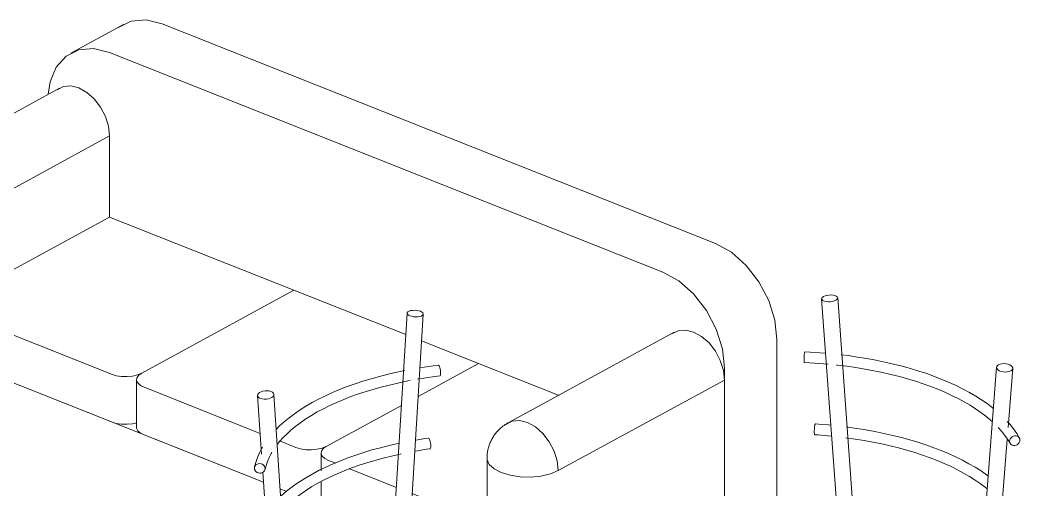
# Model space of a CAD drawing. Header units: millimetres. Extents: x -44545 to 51785, y -22696 to 32686.
# Drawn here: x -2461 to -605, y 7247 to 8118 of the extents above; entities that cross this region are included whole.
import ezdxf

# ---------------------------------------------------------------- set-up
doc = ezdxf.new("R2010")
doc.units = ezdxf.units.MM
doc.layers.add('A-GENM', color=13, linetype='Continuous', lineweight=9)
doc.layers.add('I-FURN-PNLS', color=30, linetype='Continuous', lineweight=9)

# ---------------------------------------------------------------- blocks, each defined once
blk = doc.blocks.new('Sofa Three Seater - 1650 x 700 mm-V90-3D Section 3')
at = {"layer": 'A-GENM'}
for p, q in [((-2268.8, 8109.2), (-2366.2, 8056.2)), ((-2197, 8110.3), (-1170.3, 7702.6)), ((-1267.7, 7649.5), (-2294.4, 8057.2)), ((-2387.3, 7990.8), (-2695.8, 7822.8)), ((-2602.8, 7734.3), (-2294.4, 7902.3)), ((-2294.4, 7902.3), (-2602.8, 7734.3)), ((-2294.4, 7751.8), (-2294.4, 7902.3)), ((-2734.9, 7756.9), (-2734.9, 7270.1)), ((-2294.4, 7751.8), (-2576.9, 7598)), ((-1952.2, 7615.9), (-2294.4, 7751.8)), ((-1952.2, 7615.9), (-2234.6, 7462)), ((-2234.6, 7462), (-1952.2, 7615.9)), ((-1744.7, 7533.5), (-1952.2, 7615.9)), ((-2586.4, 7585.9), (-2586.4, 7497.4)), ((-2572.4, 7571.7), (-2291, 7460)), ((-1246.6, 7537.8), (-1555, 7369.8)), ((-1609.9, 7480), (-1715.7, 7522)), ((-1056.2, 7524.5), (-1056.2, 7190.7)), ((-2586.3, 7504.3), (-2602.8, 7495.3)), ((-2602.8, 7495.3), (-2008.9, 7259.4)), ((-2602.8, 7495.3), (-2602.8, 7247.4)), ((-2291, 7371.5), (-2572.4, 7483.2)), ((-1609.9, 7480), (-1722, 7418.9)), ((-1722, 7418.9), (-1609.9, 7480)), ((-1460.4, 7420.6), (-1609.9, 7480)), ((-1153.6, 7205.1), (-1153.6, 7471.4)), ((-2244.2, 7450), (-2244.2, 7361.4)), ((-1462.1, 7281.3), (-1153.6, 7449.3)), ((-1462.1, 7281.3), (-1153.6, 7449.3)), ((-1153.6, 7205.1), (-1153.6, 7449.3)), ((-2230.2, 7435.8), (-2014.9, 7350.3)), ((-1752.9, 7402.2), (-1892.4, 7326.1)), ((-1892.4, 7326.1), (-1752.9, 7402.2)), ((-2008.9, 7259.4), (-2230.2, 7347.3)), ((-1979, 7336.1), (-1948.8, 7324.1)), ((-1902, 7314.1), (-1902, 7280.9)), ((-1888, 7299.9), (-1874.7, 7294.7)), ((-1594.1, 7303.9), (-1594.1, 7173.5)), ((-1849.1, 7284.5), (-1762.3, 7250)), ((-1902, 7260.9), (-1902, 7225.5)), ((-1991.8, 7004.7), (-2602.8, 7247.4)), ((-1965.4, 7242.2), (-1978.4, 7247.3)), ((-1978.4, 7247.3), (-1965.4, 7242.2)), ((-1733.2, 7238.5), (-1606.6, 7188.2)), ((-1944.9, 7234), (-1816.9, 7183.2)), ((-1901.9, 7224.4), (-1902, 7225.5)), ((-1816.9, 7183.2), (-1888, 7211.4)), ((-1153.6, 7004.1), (-1153.6, 7205.1)), ((-1153.6, 7004.1), (-1153.6, 7205.1)), ((-1056.2, 7189), (-1056.2, 7057.2)), ((-1767.7, 7163.6), (-1787.5, 7171.5)), ((-1787.5, 7171.5), (-1767.7, 7163.6)), ((-1594.1, 7173.5), (-1594.1, 7050.6)), ((-1699.6, 7136.6), (-1738.6, 7152.1)), ((-1738.6, 7152.1), (-1699.6, 7136.6)), ((-1606.6, 7099.6), (-1699.6, 7136.6)), ((-1699.6, 7136.6), (-1593.9, 7094.6)), ((-1594.1, 7020.7), (-1594.1, 7008)), ((-1953.6, 6989.6), (-1961.1, 6992.6)), ((-1110, 6986.2), (-1153.6, 6962.4)), ((-1153.6, 6962.4), (-1160.7, 6958.6)), ((-1153.6, 6962.4), (-1153.6, 6972.1)), ((-1153.6, 6962.4), (-1153.6, 6972.1)), ((-1366.4, 6846.5), (-1462.1, 6794.4)), ((-1594.1, 6831.8), (-1594.1, 6829))]:
    blk.add_line(p, q, dxfattribs=at)
for points in [[(-2277.7, 8103.4, 0), (-2254.1, 8115.2, 0), (-2226.5, 8117.5, 0), (-2197, 8110.3, 0)], [(-2294.4, 8057.2, 0), (-2323.9, 8064.4, 0), (-2351.5, 8062.1, 0), (-2375.1, 8050.4, 0), (-2393.2, 8030.1, 0), (-2404.6, 8002.6, 0), (-2408.1, 7980, 0)], [(-2391.8, 7987.9, 0), (-2380, 7993.8, 0), (-2366.2, 7995, 0), (-2351.5, 7991.4, 0), (-2336.7, 7983.2, 0), (-2322.9, 7971.1, 0), (-2311.1, 7955.9, 0), (-2302.1, 7938.6, 0), (-2296.4, 7920.3, 0), (-2294.4, 7902.3, 0)], [(-2695.8, 7822.8, 0), (-2698.4, 7821.3, 0), (-2700.9, 7819.7, 0), (-2703.3, 7818.1, 0), (-2705.4, 7816.5, 0), (-2707.5, 7814.9, 0), (-2709.4, 7813.3, 0), (-2711.2, 7811.7, 0), (-2712.8, 7810.1, 0), (-2714.4, 7808.5, 0), (-2715.9, 7806.9, 0), (-2717.2, 7805.3, 0), (-2718.5, 7803.7, 0), (-2719.7, 7802.1, 0), (-2720.9, 7800.6, 0), (-2722, 7799, 0), (-2723, 7797.4, 0), (-2724, 7795.9, 0), (-2724.9, 7794.3, 0), (-2725.8, 7792.8, 0), (-2726.6, 7791.2, 0), (-2727.4, 7789.6, 0), (-2728.1, 7788.1, 0), (-2728.8, 7786.5, 0), (-2729.5, 7784.9, 0), (-2730.1, 7783.3, 0), (-2730.7, 7781.6, 0), (-2731.2, 7780, 0), (-2731.8, 7778.3, 0), (-2732.2, 7776.6, 0), (-2732.7, 7774.9, 0), (-2733.1, 7773.2, 0), (-2733.5, 7771.4, 0), (-2733.8, 7769.6, 0), (-2734.1, 7767.7, 0), (-2734.4, 7765.8, 0), (-2734.6, 7763.8, 0), (-2734.7, 7761.8, 0), (-2734.8, 7759.7, 0), (-2734.9, 7757.5, 0), (-2734.9, 7756.9, 0)], [(-2700.2, 7819.9, 0), (-2688.4, 7825.8, 0), (-2674.6, 7826.9, 0), (-2659.9, 7823.3, 0), (-2645.1, 7815.2, 0), (-2631.4, 7803.1, 0), (-2619.5, 7787.9, 0), (-2610.5, 7770.5, 0), (-2604.8, 7752.3, 0), (-2602.8, 7734.3, 0)], [(-2602.8, 7734.3, 0), (-2604.8, 7752.3, 0), (-2610.5, 7770.5, 0), (-2619.5, 7787.9, 0), (-2631.4, 7803.1, 0), (-2645.1, 7815.2, 0), (-2659.9, 7823.3, 0), (-2674.6, 7826.9, 0), (-2688.4, 7825.8, 0), (-2700.2, 7819.9, 0)], [(-2734.7, 7759.5, 0), (-2734.6, 7754.2, 0), (-2730.6, 7745.3, 0), (-2721.7, 7737.2, 0), (-2708.6, 7730.4, 0), (-2692.2, 7725.5, 0), (-2673.5, 7722.6, 0), (-2654, 7722.2, 0), (-2634.8, 7724.1, 0), (-2617.4, 7728.2, 0), (-2602.8, 7734.3, 0)], [(-2602.8, 7734.3, 0), (-2617.4, 7728.2, 0), (-2634.8, 7724.1, 0), (-2654, 7722.2, 0), (-2673.5, 7722.6, 0), (-2692.2, 7725.5, 0), (-2708.6, 7730.4, 0), (-2721.7, 7737.2, 0), (-2730.6, 7745.3, 0), (-2734.6, 7754.2, 0), (-2734.7, 7759.5, 0)], [(-1170.3, 7702.6, 0), (-1140.8, 7686.3, 0), (-1113.3, 7662.1, 0), (-1089.7, 7631.6, 0), (-1071.5, 7596.9, 0), (-1060.1, 7560.4, 0), (-1056.2, 7524.5, 0)], [(-1153.6, 7471.4, 0), (-1157.5, 7507.3, 0), (-1168.9, 7543.9, 0), (-1187.1, 7578.6, 0), (-1210.7, 7609.1, 0), (-1238.2, 7633.3, 0), (-1267.7, 7649.5, 0)], [(-2576.9, 7598, 0), (-2582.6, 7593.9, 0), (-2585.8, 7589.3, 0), (-2586.3, 7584.4, 0), (-2584.1, 7579.7, 0), (-2579.4, 7575.3, 0), (-2572.4, 7571.7, 0)], [(-1251, 7534.9, 0), (-1239.2, 7540.8, 0), (-1225.4, 7541.9, 0), (-1210.7, 7538.3, 0), (-1195.9, 7530.2, 0), (-1182.2, 7518.1, 0), (-1170.3, 7502.9, 0), (-1161.3, 7485.5, 0), (-1155.6, 7467.2, 0), (-1153.6, 7449.3, 0)], [(-2572.4, 7483.2, 0), (-2579.4, 7486.8, 0), (-2584.1, 7491.1, 0), (-2586.3, 7495.9, 0), (-2586.4, 7497.3, 0)], [(-2291, 7460, 0), (-2282.3, 7457.3, 0), (-2272.3, 7455.8, 0), (-2261.9, 7455.6, 0), (-2251.7, 7456.6, 0), (-2242.4, 7458.8, 0), (-2234.6, 7462, 0)], [(-2234.6, 7462, 0), (-2240.3, 7458, 0), (-2243.5, 7453.4, 0), (-2244.1, 7448.5, 0), (-2241.9, 7443.8, 0), (-2237.2, 7439.4, 0), (-2230.2, 7435.8, 0)], [(-2244, 7369.8, 0), (-2251.7, 7368.1, 0), (-2261.9, 7367.1, 0), (-2272.3, 7367.3, 0), (-2282.3, 7368.8, 0), (-2291, 7371.5, 0)], [(-1555, 7369.8, 0), (-1557.7, 7368.2, 0), (-1560.2, 7366.7, 0), (-1562.5, 7365.1, 0), (-1564.7, 7363.5, 0), (-1566.7, 7361.9, 0), (-1568.6, 7360.3, 0), (-1570.4, 7358.7, 0), (-1572, 7357, 0), (-1573.6, 7355.4, 0), (-1575.1, 7353.8, 0), (-1576.5, 7352.2, 0), (-1577.8, 7350.7, 0), (-1579, 7349.1, 0), (-1580.1, 7347.5, 0), (-1581.2, 7346, 0), (-1582.2, 7344.4, 0), (-1583.2, 7342.8, 0), (-1584.1, 7341.3, 0), (-1585, 7339.7, 0), (-1585.8, 7338.2, 0), (-1586.6, 7336.6, 0), (-1587.3, 7335, 0), (-1588, 7333.4, 0), (-1588.7, 7331.8, 0), (-1589.3, 7330.2, 0), (-1589.9, 7328.6, 0), (-1590.5, 7327, 0), (-1591, 7325.3, 0), (-1591.5, 7323.6, 0), (-1591.9, 7321.9, 0), (-1592.3, 7320.1, 0), (-1592.7, 7318.3, 0), (-1593, 7316.5, 0), (-1593.3, 7314.6, 0), (-1593.6, 7312.7, 0), (-1593.8, 7310.8, 0), (-1593.9, 7308.7, 0), (-1594.1, 7306.7, 0), (-1594.1, 7304.5, 0), (-1594.1, 7303.9, 0)], [(-1559.4, 7366.9, 0), (-1547.6, 7372.7, 0), (-1533.9, 7373.9, 0), (-1519.1, 7370.3, 0), (-1504.3, 7362.2, 0), (-1490.6, 7350.1, 0), (-1478.8, 7334.8, 0), (-1469.7, 7317.5, 0), (-1464, 7299.2, 0), (-1462.1, 7281.3, 0)], [(-1462.1, 7281.3, 0), (-1464, 7299.2, 0), (-1469.7, 7317.5, 0), (-1478.8, 7334.8, 0), (-1490.6, 7350.1, 0), (-1504.3, 7362.2, 0), (-1519.1, 7370.3, 0), (-1533.9, 7373.9, 0), (-1547.6, 7372.7, 0), (-1559.4, 7366.9, 0)], [(-2230.2, 7347.3, 0), (-2237.2, 7350.9, 0), (-2241.9, 7355.2, 0), (-2244.1, 7360, 0), (-2244.2, 7361.4, 0)], [(-1948.8, 7324.1, 0), (-1940, 7321.4, 0), (-1930.1, 7319.9, 0), (-1919.7, 7319.7, 0), (-1909.5, 7320.7, 0), (-1900.2, 7322.9, 0), (-1892.4, 7326.1, 0)], [(-1892.4, 7326.1, 0), (-1898.1, 7322.1, 0), (-1901.3, 7317.4, 0), (-1901.9, 7312.6, 0), (-1899.7, 7307.8, 0), (-1894.9, 7303.5, 0), (-1888, 7299.9, 0)], [(-1593.9, 7306.5, 0), (-1593.9, 7301.2, 0), (-1589.8, 7292.3, 0), (-1580.9, 7284.2, 0), (-1567.8, 7277.4, 0), (-1551.4, 7272.4, 0), (-1532.8, 7269.6, 0), (-1513.2, 7269.1, 0), (-1494.1, 7271, 0), (-1476.6, 7275.2, 0), (-1462.1, 7281.3, 0)], [(-1462.1, 7281.3, 0), (-1476.6, 7275.2, 0), (-1494.1, 7271, 0), (-1513.2, 7269.1, 0), (-1532.8, 7269.6, 0), (-1551.4, 7272.4, 0), (-1567.8, 7277.4, 0), (-1580.9, 7284.2, 0), (-1589.8, 7292.3, 0), (-1593.9, 7301.2, 0), (-1593.9, 7306.5, 0)], [(-2602.8, 7247.4, 0), (-2617.4, 7241.3, 0), (-2634.8, 7237.2, 0), (-2654, 7235.3, 0), (-2673.5, 7235.8, 0), (-2692.2, 7238.6, 0), (-2708.6, 7243.5, 0), (-2721.7, 7250.3, 0), (-2730.6, 7258.4, 0), (-2734.6, 7267.3, 0), (-2734.9, 7270.1, 0)], [(-1901.8, 7233.9, 0), (-1909.5, 7232.2, 0), (-1919.7, 7231.1, 0), (-1930.1, 7231.4, 0), (-1940, 7232.9, 0), (-1944.7, 7234.1, 0)], [(-1888, 7211.4, 0), (-1894.9, 7215, 0), (-1899.7, 7219.3, 0), (-1901.9, 7224.1, 0)], [(-1606.6, 7188.2, 0), (-1597.8, 7185.5, 0), (-1594, 7184.8, 0)], [(-1594, 7096.3, 0), (-1597.8, 7097, 0), (-1606.6, 7099.6, 0)], [(-1555.9, 6786.6, 0), (-1567.8, 6790.5, 0), (-1580.9, 6797.3, 0), (-1589.8, 6805.4, 0), (-1592, 6808.8, 0)], [(-1462.1, 6794.4, 0), (-1476.6, 6788.3, 0), (-1494.1, 6784.2, 0), (-1499.4, 6783.4, 0)]]:
    blk.add_polyline3d(points, dxfattribs=at)
blk = doc.blocks.new('Table Dining 4 Seater-Circular - 1200 mm dia-V94-3D Section 3')
at = {"layer": 'I-FURN-PNLS'}
for p, q in [((-973.5, 7599.8), (-941.4, 7160.6)), ((-910.6, 7150), (-943.5, 7602)), ((-1742.3, 7573.6), (-1771.8, 7098.3)), ((-1740.6, 7117.3), (-1712.4, 7571.7)), ((-648.7, 7473.1), (-687.9, 6967)), ((-627.3, 7361), (-618.8, 7470.7)), ((-1960.3, 6980.5), (-1989.7, 7422.6)), ((-2019.6, 7420.6), (-2012.3, 7311.5)), ((-637.5, 7229.6), (-628.9, 7339.7)), ((-2010.1, 7278), (-2003.8, 7183.3))]:
    blk.add_line(p, q, dxfattribs=at)
for points in [[(-947.1, 7597.5, 0), (-945, 7599, 0), (-943.8, 7600.6, 0), (-943.6, 7602.2, 0), (-944.4, 7603.8, 0), (-946.2, 7605.1, 0), (-948.8, 7606.2, 0), (-952, 7606.9, 0), (-955.8, 7607.1, 0), (-959.7, 7607, 0), (-963.5, 7606.4, 0), (-967, 7605.5, 0), (-969.9, 7604.2, 0)], [(-969.9, 7604.2, 0), (-972, 7602.7, 0), (-973.2, 7601.1, 0), (-973.4, 7599.5, 0), (-972.6, 7597.9, 0), (-970.9, 7596.6, 0), (-968.2, 7595.6, 0), (-965, 7594.9, 0), (-961.3, 7594.6, 0), (-957.4, 7594.7, 0), (-953.5, 7595.3, 0), (-950.1, 7596.2, 0), (-947.1, 7597.5, 0)], [(-1717.7, 7576.8, 0), (-1720.9, 7577.8, 0), (-1724.7, 7578.5, 0), (-1728.6, 7578.8, 0), (-1732.4, 7578.6, 0), (-1735.9, 7578.1, 0), (-1738.8, 7577.2, 0), (-1740.9, 7576, 0), (-1742.1, 7574.5, 0), (-1742.3, 7572.9, 0), (-1741.5, 7571.3, 0), (-1739.7, 7569.8, 0), (-1737.1, 7568.5, 0)], [(-1737.1, 7568.5, 0), (-1733.8, 7567.5, 0), (-1730.1, 7566.8, 0), (-1726.2, 7566.5, 0), (-1722.3, 7566.7, 0), (-1718.8, 7567.2, 0), (-1715.9, 7568.1, 0), (-1713.8, 7569.4, 0), (-1712.6, 7570.8, 0), (-1712.4, 7572.4, 0), (-1713.2, 7574, 0), (-1715, 7575.5, 0), (-1717.7, 7576.8, 0)], [(-1005.9, 7486.9, 0), (-1005.9, 7489.4, 0), (-1005.8, 7492, 0), (-1005.6, 7494.6, 0), (-1005.4, 7496.9, 0), (-1005.2, 7498.9, 0), (-1005, 7500.4, 0), (-1004.7, 7501.3, 0), (-1004.5, 7501.6, 0)], [(-965.4, 7499, 0), (-976.9, 7499.9, 0), (-994.8, 7501.1, 0), (-1004.5, 7501.6, 0)], [(-654.4, 7396.4, 0), (-656.6, 7398.2, 0), (-666.3, 7405.5, 0), (-676.6, 7412.6, 0), (-687.5, 7419.5, 0), (-699, 7426.2, 0), (-711, 7432.6, 0), (-723.5, 7438.9, 0), (-736.5, 7444.8, 0), (-750, 7450.5, 0), (-764, 7456, 0), (-778.4, 7461.1, 0), (-793.2, 7466, 0), (-808.4, 7470.6, 0), (-824, 7475, 0), (-839.9, 7479, 0), (-856.2, 7482.7, 0), (-872.7, 7486.1, 0), (-889.6, 7489.2, 0), (-906.6, 7492, 0), (-923.9, 7494.5, 0), (-937.3, 7496.1, 0)], [(-1719, 7471.7, 0), (-1710.6, 7473, 0), (-1693.3, 7475.5, 0), (-1683.8, 7476.6, 0)], [(-1005.4, 7481.6, 0), (-1005.6, 7482, 0), (-1005.8, 7483.1, 0), (-1005.9, 7484.8, 0), (-1005.9, 7486.9, 0)], [(-960.9, 7478.5, 0), (-978.3, 7480, 0), (-995.9, 7481.1, 0), (-1005.4, 7481.6, 0)], [(-656.3, 7371.6, 0), (-660.5, 7375.5, 0), (-668.9, 7382.4, 0), (-678, 7389.3, 0), (-687.7, 7395.9, 0), (-697.9, 7402.4, 0), (-708.8, 7408.7, 0), (-720.2, 7414.9, 0), (-732.1, 7420.8, 0), (-744.6, 7426.5, 0), (-757.5, 7432, 0), (-771, 7437.2, 0), (-784.9, 7442.2, 0), (-799.2, 7447, 0), (-814, 7451.4, 0), (-829.1, 7455.6, 0), (-844.6, 7459.5, 0), (-860.4, 7463.2, 0), (-876.6, 7466.5, 0), (-893, 7469.5, 0), (-909.7, 7472.3, 0), (-926.6, 7474.7, 0), (-943.7, 7476.8, 0), (-945.7, 7477, 0)], [(-645.1, 7477.6, 0), (-647.2, 7476, 0), (-648.5, 7474.2, 0), (-648.7, 7472.2, 0), (-647.9, 7470.1, 0), (-646.1, 7468.2, 0), (-643.5, 7466.6, 0), (-640.2, 7465.3, 0), (-636.5, 7464.5, 0), (-632.6, 7464.1, 0), (-628.8, 7464.3, 0), (-625.3, 7465, 0), (-622.4, 7466.2, 0)], [(-622.4, 7466.2, 0), (-620.2, 7467.8, 0), (-619, 7469.6, 0), (-618.8, 7471.6, 0), (-619.6, 7473.7, 0), (-621.4, 7475.6, 0), (-624, 7477.2, 0), (-627.3, 7478.5, 0), (-631, 7479.3, 0), (-634.9, 7479.7, 0), (-638.7, 7479.5, 0), (-642.2, 7478.7, 0), (-645.1, 7477.6, 0)], [(-1985.4, 7357.7, 0), (-1978.9, 7364.2, 0), (-1970.4, 7371.9, 0), (-1961.2, 7379.4, 0), (-1951.4, 7386.8, 0), (-1941, 7393.9, 0), (-1930.1, 7400.8, 0), (-1918.6, 7407.4, 0), (-1906.6, 7413.9, 0), (-1894, 7420.1, 0), (-1881, 7426, 0), (-1867.5, 7431.7, 0), (-1853.5, 7437.1, 0), (-1839, 7442.3, 0), (-1824.2, 7447.2, 0), (-1809, 7451.7, 0), (-1793.4, 7456.1, 0), (-1777.4, 7460.1, 0), (-1761.1, 7463.8, 0), (-1746.5, 7466.8, 0)], [(-1683.9, 7476.6, 0), (-1683.3, 7476.4, 0), (-1682.6, 7475.6, 0), (-1682, 7474.1, 0), (-1681.4, 7472.1, 0), (-1680.9, 7469.8, 0), (-1680.5, 7467.2, 0), (-1680.2, 7464.7, 0), (-1680.1, 7462.2, 0)], [(-1680.1, 7462.2, 0), (-1680.2, 7460.1, 0), (-1680.5, 7458.4, 0), (-1680.9, 7457.3, 0), (-1681.4, 7456.8, 0)], [(-1983.5, 7329.4, 0), (-1978.8, 7335.3, 0), (-1972.3, 7342.5, 0), (-1965.1, 7349.7, 0), (-1957.3, 7356.8, 0), (-1948.9, 7363.7, 0), (-1939.8, 7370.5, 0), (-1930.1, 7377.2, 0), (-1919.8, 7383.7, 0), (-1908.9, 7390, 0), (-1897.4, 7396.1, 0), (-1885.5, 7402, 0), (-1873, 7407.7, 0), (-1860, 7413.2, 0), (-1846.5, 7418.4, 0), (-1832.6, 7423.4, 0), (-1818.2, 7428.1, 0), (-1803.4, 7432.5, 0), (-1788.3, 7436.7, 0), (-1772.7, 7440.6, 0), (-1756.9, 7444.2, 0), (-1740.7, 7447.5, 0), (-1736.4, 7448.3, 0)], [(-1722.8, 7450.8, 0), (-1707.6, 7453.2, 0), (-1690.7, 7455.6, 0), (-1681.4, 7456.8, 0)], [(-1994.9, 7428, 0), (-1998.2, 7429, 0), (-2001.9, 7429.4, 0), (-2005.8, 7429.4, 0), (-2009.7, 7428.7, 0), (-2013.1, 7427.6, 0), (-2016, 7426.1, 0), (-2018.2, 7424.3, 0), (-2019.4, 7422.3, 0), (-2019.6, 7420.2, 0), (-2018.7, 7418.3, 0), (-2017, 7416.5, 0), (-2014.3, 7415.2, 0)], [(-2014.3, 7415.2, 0), (-2011.1, 7414.2, 0), (-2007.3, 7413.8, 0), (-2003.4, 7413.8, 0), (-1999.6, 7414.5, 0), (-1996.1, 7415.6, 0), (-1993.2, 7417.1, 0), (-1991.1, 7418.9, 0), (-1989.9, 7420.9, 0), (-1989.7, 7423, 0), (-1990.5, 7424.9, 0), (-1992.3, 7426.7, 0), (-1994.9, 7428, 0)], [(-987, 7353.1, 0), (-986.9, 7355.6, 0), (-986.8, 7358.2, 0), (-986.6, 7360.7, 0), (-986.3, 7363.1, 0), (-986, 7365.1, 0), (-985.6, 7366.6, 0), (-985.2, 7367.5, 0), (-984.9, 7367.7, 0)], [(-956.3, 7365.4, 0), (-960.7, 7365.8, 0), (-978.5, 7367.3, 0), (-984.9, 7367.7, 0)], [(-606.2, 7341.6, 0), (-611.4, 7350.1, 0), (-617.3, 7358.6, 0), (-623.8, 7366.9, 0), (-628.9, 7372.5, 0)], [(-986.3, 7347.8, 0), (-986.6, 7348.2, 0), (-986.8, 7349.3, 0), (-986.9, 7351, 0), (-987, 7353.1, 0)], [(-954.8, 7345.1, 0), (-962.5, 7345.9, 0), (-979.9, 7347.3, 0), (-986.2, 7347.7, 0)], [(-664.2, 7271.1, 0), (-667.2, 7273.4, 0), (-677.6, 7280.5, 0), (-688.6, 7287.3, 0), (-700.1, 7294, 0), (-712.1, 7300.4, 0), (-724.7, 7306.6, 0), (-737.7, 7312.6, 0), (-751.3, 7318.2, 0), (-765.3, 7323.7, 0), (-779.7, 7328.8, 0), (-794.6, 7333.7, 0), (-809.8, 7338.3, 0), (-825.4, 7342.6, 0), (-841.4, 7346.6, 0), (-857.7, 7350.3, 0), (-874.3, 7353.6, 0), (-891.1, 7356.7, 0), (-908.2, 7359.5, 0), (-925.5, 7361.9, 0), (-927.2, 7362.1, 0)], [(-623.7, 7331.8, 0), (-628.2, 7339.3, 0), (-633.3, 7346.6, 0), (-639.1, 7354, 0), (-645.6, 7361.2, 0)], [(-1977.4, 7232.8, 0), (-1969.6, 7239.8, 0), (-1960.3, 7247.3, 0), (-1950.5, 7254.6, 0), (-1940.1, 7261.7, 0), (-1929.1, 7268.6, 0), (-1917.5, 7275.2, 0), (-1905.5, 7281.7, 0), (-1892.9, 7287.8, 0), (-1879.8, 7293.8, 0), (-1866.2, 7299.4, 0), (-1852.2, 7304.8, 0), (-1837.7, 7309.9, 0), (-1822.8, 7314.8, 0), (-1807.6, 7319.4, 0), (-1791.9, 7323.6, 0), (-1775.9, 7327.6, 0), (-1759.6, 7331.3, 0), (-1756.8, 7331.9, 0)], [(-1726.2, 7337.7, 0), (-1709.1, 7340.5, 0), (-1702.8, 7341.4, 0)], [(-1702.9, 7341.4, 0), (-1702.2, 7341.2, 0), (-1701.4, 7340.3, 0), (-1700.7, 7338.9, 0), (-1699.9, 7336.9, 0), (-1699.3, 7334.6, 0), (-1698.9, 7332, 0), (-1698.6, 7329.5, 0), (-1698.5, 7327, 0)], [(-666.1, 7247.3, 0), (-669.7, 7250.3, 0), (-678.9, 7257.1, 0), (-688.6, 7263.7, 0), (-698.9, 7270.2, 0), (-709.8, 7276.5, 0), (-721.2, 7282.6, 0), (-733.2, 7288.5, 0), (-745.7, 7294.2, 0), (-758.7, 7299.7, 0), (-772.2, 7304.9, 0), (-786.2, 7309.9, 0), (-800.6, 7314.6, 0), (-815.3, 7319, 0), (-830.5, 7323.2, 0), (-846, 7327.1, 0), (-861.9, 7330.7, 0), (-878.1, 7334, 0), (-894.5, 7337, 0), (-911.2, 7339.7, 0), (-928.1, 7342.1, 0)], [(-605.3, 7337.9, 0), (-605.6, 7340.1, 0), (-606.6, 7342.1, 0), (-608.1, 7343.8, 0), (-610.1, 7344.9, 0), (-612.4, 7345.5, 0), (-615, 7345.5, 0), (-617.5, 7344.9, 0), (-619.8, 7343.8, 0), (-621.8, 7342.1, 0), (-623.3, 7340.1, 0), (-624.3, 7337.9, 0), (-624.6, 7335.5, 0)], [(-624.6, 7335.5, 0), (-624.3, 7333.3, 0), (-623.3, 7331.3, 0), (-621.8, 7329.6, 0), (-619.8, 7328.4, 0), (-617.5, 7327.8, 0), (-615, 7327.8, 0), (-612.4, 7328.4, 0), (-610.1, 7329.6, 0), (-608.1, 7331.3, 0), (-606.6, 7333.3, 0), (-605.6, 7335.5, 0), (-605.3, 7337.9, 0)], [(-2025.4, 7287.3, 0), (-2023.2, 7296.4, 0), (-2020.1, 7305.4, 0), (-2016.3, 7314.2, 0), (-2011.8, 7322.9, 0), (-2010.9, 7324.5, 0)], [(-2005.8, 7283.3, 0), (-2004, 7290.8, 0), (-2001.4, 7298.2, 0), (-1998.3, 7305.7, 0), (-1994.4, 7313.1, 0), (-1993.4, 7314.9, 0)], [(-1975.6, 7206.1, 0), (-1971.7, 7210.4, 0), (-1964.5, 7217.6, 0), (-1956.6, 7224.6, 0), (-1948.1, 7231.5, 0), (-1938.9, 7238.3, 0), (-1929.1, 7245, 0), (-1918.8, 7251.5, 0), (-1907.9, 7257.7, 0), (-1896.4, 7263.8, 0), (-1884.4, 7269.7, 0), (-1871.8, 7275.4, 0), (-1858.8, 7280.9, 0), (-1845.2, 7286.1, 0), (-1831.3, 7291, 0), (-1816.9, 7295.7, 0), (-1802.1, 7300.1, 0), (-1786.9, 7304.3, 0), (-1771.3, 7308.2, 0), (-1755.4, 7311.7, 0), (-1753.4, 7312.2, 0)], [(-1728, 7317.1, 0), (-1722.8, 7318, 0), (-1706.1, 7320.7, 0), (-1700, 7321.6, 0)], [(-1698.5, 7327, 0), (-1698.6, 7324.9, 0), (-1698.9, 7323.2, 0), (-1699.3, 7322.1, 0), (-1699.9, 7321.6, 0)], [(-2005.7, 7284.9, 0), (-2006, 7287.2, 0), (-2007, 7289.3, 0), (-2008.6, 7291.3, 0), (-2010.6, 7292.8, 0), (-2013, 7293.7, 0), (-2015.6, 7294.2, 0), (-2018.2, 7294, 0), (-2020.6, 7293.2, 0), (-2022.7, 7291.9, 0), (-2024.2, 7290.1, 0), (-2025.2, 7288, 0), (-2025.6, 7285.8, 0)], [(-2025.6, 7285.8, 0), (-2025.2, 7283.4, 0), (-2024.2, 7281.3, 0), (-2022.7, 7279.4, 0), (-2020.6, 7277.9, 0), (-2018.2, 7276.9, 0), (-2015.6, 7276.5, 0), (-2013, 7276.6, 0), (-2010.6, 7277.4, 0), (-2008.6, 7278.7, 0), (-2007, 7280.5, 0), (-2006, 7282.6, 0), (-2005.7, 7284.9, 0)]]:
    blk.add_polyline3d(points, dxfattribs=at)

msp = doc.modelspace()

# ---------------------------------------------------------------- block references
at = {"layer": 'A-GENM'}
msp.add_blockref('Sofa Three Seater - 1650 x 700 mm-V90-3D Section 3', (0, 0), dxfattribs=at)
at = {"layer": 'I-FURN-PNLS'}
msp.add_blockref('Table Dining 4 Seater-Circular - 1200 mm dia-V94-3D Section 3', (0, 0), dxfattribs=at)

doc.saveas('drawing.dxf')
